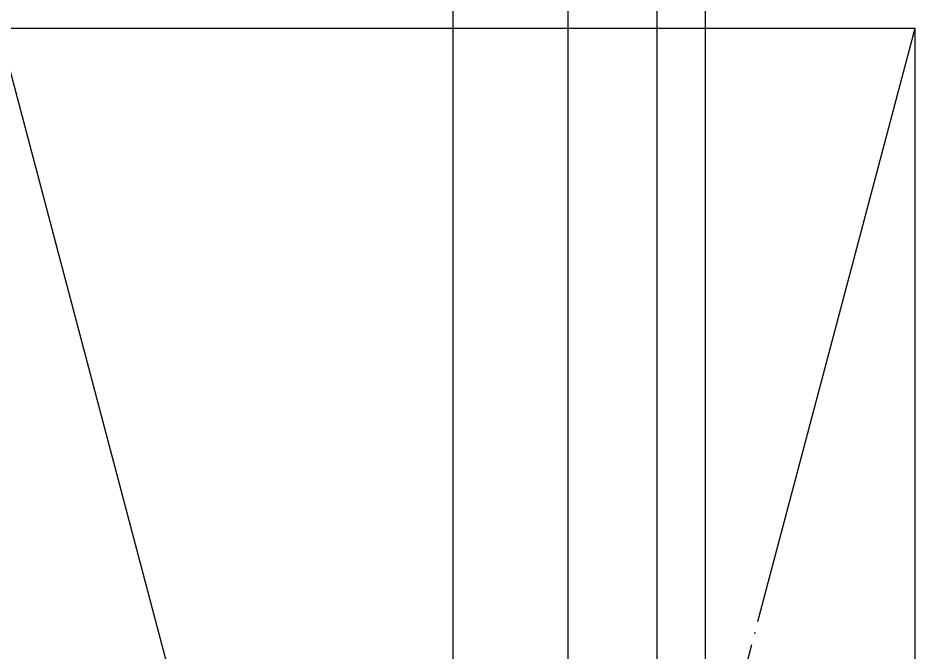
# Model space of a CAD drawing. Header units: millimetres. Extents: x 0 to 356400, y 0 to 68257.
# Drawn here: x 287609 to 293238, y 46326 to 50303 of the extents above; entities that cross this region are included whole.
import ezdxf

# ---------------------------------------------------------------- set-up
doc = ezdxf.new("R2010")
doc.units = ezdxf.units.MM
doc.header["$LTSCALE"] = 75
doc.linetypes.add('주단면도-1$0$CEN', pattern=[62, 60, -1, 0, -1])
for name, color, linetype in [('8', 8, 'Continuous'), ('주단면도-1$0$A-FLOR-OPEN-BELO', 6, '주단면도-1$0$CEN'), ('주단면도-1$0$A-ST-CONC', 2, 'Continuous')]:
    doc.layers.add(name, color=color, linetype=linetype)

# ---------------------------------------------------------------- blocks, each defined once
blk = doc.blocks.new('G$C90CD5245')
at = {"layer": '8', "linetype": 'Continuous'}
for p, q in [((4250.4, 24201.9, -51500), (4250.4, 7109.5, -51500)), ((4970.4, 22527.3), (4970.4, 7088.8, -51500)), ((5530.3, 22490.3, 0), (5530.3, 1241.5, -51449.9)), ((5835.3, 1222.8, -51500), (5835.3, 22490.3, 0)), ((5530.3, 22390.3, 0), (5530.3, 1241.5, 0)), ((5835.3, 1241.5, 0), (5835.3, 22390.3, 0))]:
    blk.add_line(p, q, dxfattribs=at)

msp = doc.modelspace()

# ---------------------------------------------------------------- linework, layer by layer
at = {"layer": '주단면도-1$0$A-FLOR-OPEN-BELO'}
for p, q in [((287488.3, 50238.6), (293238.3, 28538.6)), ((287488.3, 28538.6), (293238.3, 50238.6))]:
    msp.add_line(p, q, dxfattribs=at)
at = {"layer": '주단면도-1$0$A-ST-CONC'}
for p in [(287488.3, 50238.6), (293238.3, 24788.6)]:
    msp.add_line(p, (293238.3, 50238.6), dxfattribs=at)

# ---------------------------------------------------------------- block references
msp.add_blockref('G$C90CD5245', (286088.3, 28359.3))

doc.saveas('drawing.dxf')
